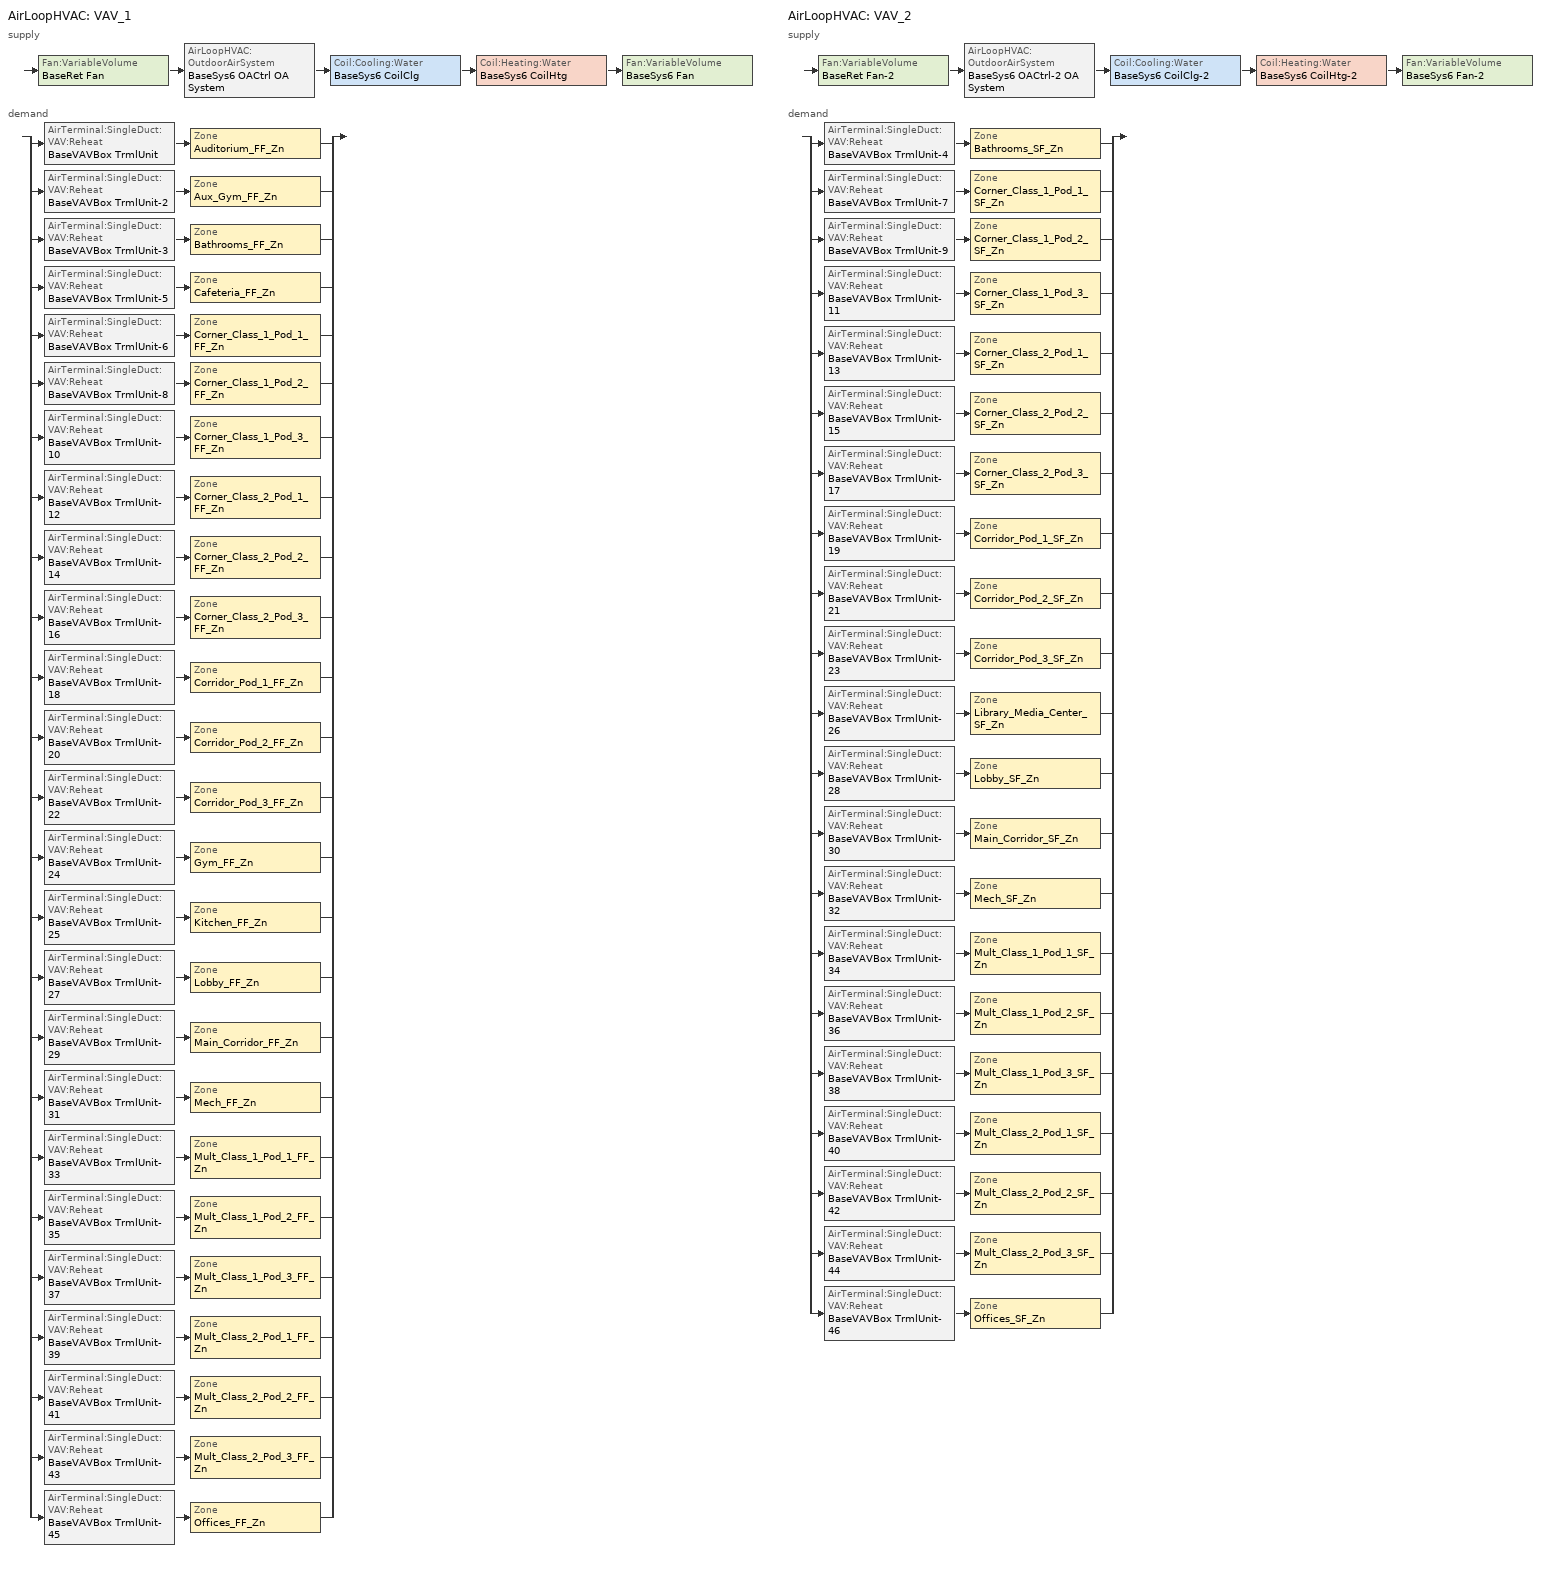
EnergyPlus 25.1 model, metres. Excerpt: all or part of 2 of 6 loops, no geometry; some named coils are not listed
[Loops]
AirLoopHVAC 'VAV_1'
 supply: Fan:VariableVolume 'BaseRet Fan' > AirLoopHVAC:OutdoorAirSystem 'BaseSys6 OACtrl OA System' > Coil:Cooling:Water 'BaseSys6 CoilClg' > Coil:Heating:Water 'BaseSys6 CoilHtg' > Fan:VariableVolume 'BaseSys6 Fan'
 demand: split
  | AirTerminal:SingleDuct:VAV:Reheat 'BaseVAVBox TrmlUnit' > Zone 'Auditorium_FF_Zn'
  | AirTerminal:SingleDuct:VAV:Reheat 'BaseVAVBox TrmlUnit-2' > Zone 'Aux_Gym_FF_Zn'
  | AirTerminal:SingleDuct:VAV:Reheat 'BaseVAVBox TrmlUnit-3' > Zone 'Bathrooms_FF_Zn'
  | AirTerminal:SingleDuct:VAV:Reheat 'BaseVAVBox TrmlUnit-5' > Zone 'Cafeteria_FF_Zn'
  | AirTerminal:SingleDuct:VAV:Reheat 'BaseVAVBox TrmlUnit-6' > Zone 'Corner_Class_1_Pod_1_FF_Zn'
  | AirTerminal:SingleDuct:VAV:Reheat 'BaseVAVBox TrmlUnit-8' > Zone 'Corner_Class_1_Pod_2_FF_Zn'
  | AirTerminal:SingleDuct:VAV:Reheat 'BaseVAVBox TrmlUnit-10' > Zone 'Corner_Class_1_Pod_3_FF_Zn'
  | AirTerminal:SingleDuct:VAV:Reheat 'BaseVAVBox TrmlUnit-12' > Zone 'Corner_Class_2_Pod_1_FF_Zn'
  | AirTerminal:SingleDuct:VAV:Reheat 'BaseVAVBox TrmlUnit-14' > Zone 'Corner_Class_2_Pod_2_FF_Zn'
  | AirTerminal:SingleDuct:VAV:Reheat 'BaseVAVBox TrmlUnit-16' > Zone 'Corner_Class_2_Pod_3_FF_Zn'
  | AirTerminal:SingleDuct:VAV:Reheat 'BaseVAVBox TrmlUnit-18' > Zone 'Corridor_Pod_1_FF_Zn'
  | AirTerminal:SingleDuct:VAV:Reheat 'BaseVAVBox TrmlUnit-20' > Zone 'Corridor_Pod_2_FF_Zn'
  | AirTerminal:SingleDuct:VAV:Reheat 'BaseVAVBox TrmlUnit-22' > Zone 'Corridor_Pod_3_FF_Zn'
  | AirTerminal:SingleDuct:VAV:Reheat 'BaseVAVBox TrmlUnit-24' > Zone 'Gym_FF_Zn'
  | AirTerminal:SingleDuct:VAV:Reheat 'BaseVAVBox TrmlUnit-25' > Zone 'Kitchen_FF_Zn'
  | AirTerminal:SingleDuct:VAV:Reheat 'BaseVAVBox TrmlUnit-27' > Zone 'Lobby_FF_Zn'
  | AirTerminal:SingleDuct:VAV:Reheat 'BaseVAVBox TrmlUnit-29' > Zone 'Main_Corridor_FF_Zn'
  | AirTerminal:SingleDuct:VAV:Reheat 'BaseVAVBox TrmlUnit-31' > Zone 'Mech_FF_Zn'
  | AirTerminal:SingleDuct:VAV:Reheat 'BaseVAVBox TrmlUnit-33' > Zone 'Mult_Class_1_Pod_1_FF_Zn'
  | AirTerminal:SingleDuct:VAV:Reheat 'BaseVAVBox TrmlUnit-35' > Zone 'Mult_Class_1_Pod_2_FF_Zn'
  | AirTerminal:SingleDuct:VAV:Reheat 'BaseVAVBox TrmlUnit-37' > Zone 'Mult_Class_1_Pod_3_FF_Zn'
  | AirTerminal:SingleDuct:VAV:Reheat 'BaseVAVBox TrmlUnit-39' > Zone 'Mult_Class_2_Pod_1_FF_Zn'
  | AirTerminal:SingleDuct:VAV:Reheat 'BaseVAVBox TrmlUnit-41' > Zone 'Mult_Class_2_Pod_2_FF_Zn'
  | AirTerminal:SingleDuct:VAV:Reheat 'BaseVAVBox TrmlUnit-43' > Zone 'Mult_Class_2_Pod_3_FF_Zn'
  | AirTerminal:SingleDuct:VAV:Reheat 'BaseVAVBox TrmlUnit-45' > Zone 'Offices_FF_Zn'
AirLoopHVAC 'VAV_2'
 supply: Fan:VariableVolume 'BaseRet Fan-2' > AirLoopHVAC:OutdoorAirSystem 'BaseSys6 OACtrl-2 OA System' > Coil:Cooling:Water 'BaseSys6 CoilClg-2' > Coil:Heating:Water 'BaseSys6 CoilHtg-2' > Fan:VariableVolume 'BaseSys6 Fan-2'
 demand: split
  | AirTerminal:SingleDuct:VAV:Reheat 'BaseVAVBox TrmlUnit-4' > Zone 'Bathrooms_SF_Zn'
  | AirTerminal:SingleDuct:VAV:Reheat 'BaseVAVBox TrmlUnit-7' > Zone 'Corner_Class_1_Pod_1_SF_Zn'
  | AirTerminal:SingleDuct:VAV:Reheat 'BaseVAVBox TrmlUnit-9' > Zone 'Corner_Class_1_Pod_2_SF_Zn'
  | AirTerminal:SingleDuct:VAV:Reheat 'BaseVAVBox TrmlUnit-11' > Zone 'Corner_Class_1_Pod_3_SF_Zn'
  | AirTerminal:SingleDuct:VAV:Reheat 'BaseVAVBox TrmlUnit-13' > Zone 'Corner_Class_2_Pod_1_SF_Zn'
  | AirTerminal:SingleDuct:VAV:Reheat 'BaseVAVBox TrmlUnit-15' > Zone 'Corner_Class_2_Pod_2_SF_Zn'
  | AirTerminal:SingleDuct:VAV:Reheat 'BaseVAVBox TrmlUnit-17' > Zone 'Corner_Class_2_Pod_3_SF_Zn'
  | AirTerminal:SingleDuct:VAV:Reheat 'BaseVAVBox TrmlUnit-19' > Zone 'Corridor_Pod_1_SF_Zn'
  | AirTerminal:SingleDuct:VAV:Reheat 'BaseVAVBox TrmlUnit-21' > Zone 'Corridor_Pod_2_SF_Zn'
  | AirTerminal:SingleDuct:VAV:Reheat 'BaseVAVBox TrmlUnit-23' > Zone 'Corridor_Pod_3_SF_Zn'
  | AirTerminal:SingleDuct:VAV:Reheat 'BaseVAVBox TrmlUnit-26' > Zone 'Library_Media_Center_SF_Zn'
  | AirTerminal:SingleDuct:VAV:Reheat 'BaseVAVBox TrmlUnit-28' > Zone 'Lobby_SF_Zn'
  | AirTerminal:SingleDuct:VAV:Reheat 'BaseVAVBox TrmlUnit-30' > Zone 'Main_Corridor_SF_Zn'
  | AirTerminal:SingleDuct:VAV:Reheat 'BaseVAVBox TrmlUnit-32' > Zone 'Mech_SF_Zn'
  | AirTerminal:SingleDuct:VAV:Reheat 'BaseVAVBox TrmlUnit-34' > Zone 'Mult_Class_1_Pod_1_SF_Zn'
  | AirTerminal:SingleDuct:VAV:Reheat 'BaseVAVBox TrmlUnit-36' > Zone 'Mult_Class_1_Pod_2_SF_Zn'
  | AirTerminal:SingleDuct:VAV:Reheat 'BaseVAVBox TrmlUnit-38' > Zone 'Mult_Class_1_Pod_3_SF_Zn'
  | AirTerminal:SingleDuct:VAV:Reheat 'BaseVAVBox TrmlUnit-40' > Zone 'Mult_Class_2_Pod_1_SF_Zn'
  | AirTerminal:SingleDuct:VAV:Reheat 'BaseVAVBox TrmlUnit-42' > Zone 'Mult_Class_2_Pod_2_SF_Zn'
  | AirTerminal:SingleDuct:VAV:Reheat 'BaseVAVBox TrmlUnit-44' > Zone 'Mult_Class_2_Pod_3_SF_Zn'
  | AirTerminal:SingleDuct:VAV:Reheat 'BaseVAVBox TrmlUnit-46' > Zone 'Offices_SF_Zn'
[DesignSpecification:OutdoorAir] Outdoor Air Method=Maximum; Outdoor Air Flow Air Changes per Hour {1/hr}=0
Name | Outdoor Air Flow per Person {m3/s-person} | Outdoor Air Flow per Zone Floor Area {m3/s-m2} | Outdoor Air Flow per Zone {m3/s} | Outdoor Air Schedule
DSOA_Auditorium_FF_Zn | 0.000502624 | 0.0054102 | 0 | SchoolLargeClassroomHVACAvail
DSOA_Aux_Gym_FF_Zn; DSOA_Corridor_Pod_1_FF_Zn; DSOA_Corridor_Pod_1_SF_Zn; DSOA_Corridor_Pod_2_FF_Zn; DSOA_Corridor_Pod_2_SF_Zn; DSOA_Corridor_Pod_3_FF_Zn; DSOA_Corridor_Pod_3_SF_Zn; DSOA_Main_Corridor_FF_Zn; DSOA_Main_Corridor_SF_Zn; DSOA_Library_Media_Center_SF_Zn; DSOA_Lobby_FF_Zn; DSOA_Lobby_SF_Zn; DSOA_Mech_FF_Zn; DSOA_Mech_SF_Zn; DSOA_Offices_FF_Zn; DSOA_Offices_SF_Zn | 7.07921e-05 | 0.000762 | 0 | SchoolLargeClassroomHVACAvail
DSOA_Gym_FF_Zn | 7.07921e-05 | 0.000762 | 0 | SchoolLargeGymHVACAvail
DSOA_Bathrooms_FF_Zn; DSOA_Bathrooms_SF_Zn | 3.53961e-05 | 0.000381 | 0 | SchoolLargeClassroomHVACAvail
DSOA_Cafeteria_FF_Zn | 0.000233614 | 0.0025146 | 0 | SchoolLargeClassroomHVACAvail
DSOA_Corner_Class_1_Pod_1_FF_Zn; DSOA_Corner_Class_1_Pod_1_SF_Zn; DSOA_Corner_Class_1_Pod_2_FF_Zn; DSOA_Corner_Class_1_Pod_2_SF_Zn; DSOA_Corner_Class_1_Pod_3_FF_Zn; DSOA_Corner_Class_1_Pod_3_SF_Zn; DSOA_Corner_Class_2_Pod_1_FF_Zn; DSOA_Corner_Class_2_Pod_1_SF_Zn; DSOA_Corner_Class_2_Pod_2_FF_Zn; DSOA_Corner_Class_2_Pod_2_SF_Zn; DSOA_Corner_Class_2_Pod_3_FF_Zn; DSOA_Corner_Class_2_Pod_3_SF_Zn; DSOA_Mult_Class_1_Pod_1_FF_Zn; DSOA_Mult_Class_1_Pod_1_SF_Zn; DSOA_Mult_Class_1_Pod_2_FF_Zn; DSOA_Mult_Class_1_Pod_2_SF_Zn; DSOA_Mult_Class_1_Pod_3_FF_Zn; DSOA_Mult_Class_1_Pod_3_SF_Zn; DSOA_Mult_Class_2_Pod_1_FF_Zn; DSOA_Mult_Class_2_Pod_1_SF_Zn; DSOA_Mult_Class_2_Pod_2_FF_Zn; DSOA_Mult_Class_2_Pod_2_SF_Zn; DSOA_Mult_Class_2_Pod_3_FF_Zn; DSOA_Mult_Class_2_Pod_3_SF_Zn | 0.00017698 | 0.001905 | 0 | SchoolLargeClassroomHVACAvail
DSOA_Kitchen_FF_Zn | 7.07921e-05 | 0.000762 |  | SchoolLargeKitchenHVACAvail
[ZoneControl:Thermostat] Temperature Difference Between Cutout And Setpoint {deltaC}=0
Name | Zone or ZoneList | Control Type Schedule | Control 1
ZC_Auditorium_FF_Zn | Auditorium_FF_Zn | Auditorium_FF_Zn Zn Thermostat Schedule | TSDSP_Auditorium_FF_Zn
ZC_Cafeteria_FF_Zn | Cafeteria_FF_Zn | Cafeteria_FF_Zn Zn Thermostat Schedule | TSDSP_Cafeteria_FF_Zn
ZC_Kitchen_FF_Zn | Kitchen_FF_Zn | Kitchen_FF_Zn Zn Thermostat Schedule | TSDSP_Kitchen_FF_Zn
ZC_Library_Media_Center_SF_Zn | Library_Media_Center_SF_Zn | Library_Media_Center_SF_Zn Zn Thermostat Schedule | TSDSP_Library_Media_Center_SF_Zn
[ThermostatSetpoint:DualSetpoint]
Name | Heating Setpoint Temperature Schedule | Cooling Setpoint Temperature Schedule
TSDSP_Auditorium_FF_Zn; TSDSP_Cafeteria_FF_Zn; TSDSP_Library_Media_Center_SF_Zn | SchoolLargeClassroomHtgSetpt | SchoolLargeClassroomClgSetpt
TSDSP_Kitchen_FF_Zn | SchoolLargeKitchenHtgSetpt | SchoolLargeKitchenClgSetpt
[Sizing:Zone] Zone Cooling Design Supply Air Temperature Input Method=TemperatureDifference; Zone Cooling Design Supply Air Temperature {C}=14; Zone Heating Design Supply Air Temperature Input Method=TemperatureDifference; Zone Heating Design Supply Air Temperature {C}=40; Zone Heating Design Supply Air Temperature Difference {deltaC}=13.8889; Zone Cooling Design Supply Air Humidity Ratio {kgWater/kgDryAir}=0.0085; Zone Heating Design Supply Air Humidity Ratio {kgWater/kgDryAir}=0.008; Cooling Design Air Flow Method=DesignDay; Cooling Design Air Flow Rate {m3/s}=0; Cooling Minimum Air Flow per Zone Floor Area {m3/s-m2}=0; Cooling Minimum Air Flow {m3/s}=0; Cooling Minimum Air Flow Fraction=0; Heating Design Air Flow Method=DesignDayWithLimit; Heating Design Air Flow Rate {m3/s}=0; Heating Maximum Air Flow per Zone Floor Area {m3/s-m2}=0; Heating Maximum Air Flow {m3/s}=0; Heating Maximum Air Flow Fraction=0.5; Account for Dedicated Outdoor Air System=No; Zone Load Sizing Method=Sensible Load Only No Latent Load; Zone Latent Cooling Design Supply Air Humidity Ratio Input Method=HumidityRatioDifference; Zone Cooling Design Supply Air Humidity Ratio Difference {kgWater/kgDryAir}=0.005; Zone Latent Heating Design Supply Air Humidity Ratio Input Method=HumidityRatioDifference; Zone Humidification Design Supply Air Humidity Ratio Difference {kgWater/kgDryAir}=0.005; Type of Space Sum to Use=Coincident
Name | Zone Cooling Design Supply Air Temperature Difference {deltaC} | Design Specification Outdoor Air Object
Auditorium_FF_Zn | 11.1111 | DSOA_Auditorium_FF_Zn
Aux_Gym_FF_Zn | 11.1111 | DSOA_Aux_Gym_FF_Zn
Bathrooms_FF_Zn | 11.1111 | DSOA_Bathrooms_FF_Zn
Bathrooms_SF_Zn | 11.1111 | DSOA_Bathrooms_SF_Zn
Cafeteria_FF_Zn | 11.1111 | DSOA_Cafeteria_FF_Zn
Corner_Class_1_Pod_1_FF_Zn | 11.1111 | DSOA_Corner_Class_1_Pod_1_FF_Zn
Corner_Class_1_Pod_1_SF_Zn | 11.1111 | DSOA_Corner_Class_1_Pod_1_SF_Zn
Corner_Class_1_Pod_2_FF_Zn | 11.1111 | DSOA_Corner_Class_1_Pod_2_FF_Zn
Corner_Class_1_Pod_2_SF_Zn | 11.1111 | DSOA_Corner_Class_1_Pod_2_SF_Zn
Corner_Class_1_Pod_3_FF_Zn | 11.1111 | DSOA_Corner_Class_1_Pod_3_FF_Zn
Corner_Class_1_Pod_3_SF_Zn | 11.1111 | DSOA_Corner_Class_1_Pod_3_SF_Zn
Corner_Class_2_Pod_1_FF_Zn | 11.1111 | DSOA_Corner_Class_2_Pod_1_FF_Zn
Corner_Class_2_Pod_1_SF_Zn | 11.1111 | DSOA_Corner_Class_2_Pod_1_SF_Zn
Corner_Class_2_Pod_2_FF_Zn | 11.1111 | DSOA_Corner_Class_2_Pod_2_FF_Zn
Corner_Class_2_Pod_2_SF_Zn | 11.1111 | DSOA_Corner_Class_2_Pod_2_SF_Zn
Corner_Class_2_Pod_3_FF_Zn | 11.1111 | DSOA_Corner_Class_2_Pod_3_FF_Zn
Corner_Class_2_Pod_3_SF_Zn | 11.1111 | DSOA_Corner_Class_2_Pod_3_SF_Zn
Corridor_Pod_1_FF_Zn | 11.1111 | DSOA_Corridor_Pod_1_FF_Zn
Corridor_Pod_1_SF_Zn | 11.1111 | DSOA_Corridor_Pod_1_SF_Zn
Corridor_Pod_2_FF_Zn | 11.1111 | DSOA_Corridor_Pod_2_FF_Zn
Corridor_Pod_2_SF_Zn | 11.1111 | DSOA_Corridor_Pod_2_SF_Zn
Corridor_Pod_3_FF_Zn | 11.1111 | DSOA_Corridor_Pod_3_FF_Zn
Corridor_Pod_3_SF_Zn | 11.1111 | DSOA_Corridor_Pod_3_SF_Zn
Gym_FF_Zn | 8.33333 | DSOA_Gym_FF_Zn
Kitchen_FF_Zn | 11.1111 | DSOA_Kitchen_FF_Zn
LIBRARY_MEDIA_CENTER_SF_Zn | 11.1111 | DSOA_LIBRARY_MEDIA_CENTER_SF_Zn
Lobby_FF_Zn | 11.1111 | DSOA_Lobby_FF_Zn
Lobby_SF_Zn | 11.1111 | DSOA_Lobby_SF_Zn
Main_Corridor_FF_Zn | 11.1111 | DSOA_Main_Corridor_FF_Zn
Main_Corridor_SF_Zn | 11.1111 | DSOA_Main_Corridor_SF_Zn
Mech_FF_Zn | 8.33333 | DSOA_Mech_FF_Zn
Mech_SF_Zn | 8.33333 | DSOA_Mech_SF_Zn
Mult_Class_1_Pod_1_FF_Zn | 11.1111 | DSOA_Mult_Class_1_Pod_1_FF_Zn
Mult_Class_1_Pod_1_SF_Zn | 11.1111 | DSOA_Mult_Class_1_Pod_1_SF_Zn
Mult_Class_1_Pod_2_FF_Zn | 11.1111 | DSOA_Mult_Class_1_Pod_2_FF_Zn
Mult_Class_1_Pod_2_SF_Zn | 11.1111 | DSOA_Mult_Class_1_Pod_2_SF_Zn
Mult_Class_1_Pod_3_FF_Zn | 11.1111 | DSOA_Mult_Class_1_Pod_3_FF_Zn
Mult_Class_1_Pod_3_SF_Zn | 11.1111 | DSOA_Mult_Class_1_Pod_3_SF_Zn
Mult_Class_2_Pod_1_FF_Zn | 11.1111 | DSOA_Mult_Class_2_Pod_1_FF_Zn
Mult_Class_2_Pod_1_SF_Zn | 11.1111 | DSOA_Mult_Class_2_Pod_1_SF_Zn
Mult_Class_2_Pod_2_FF_Zn | 11.1111 | DSOA_Mult_Class_2_Pod_2_FF_Zn
Mult_Class_2_Pod_2_SF_Zn | 11.1111 | DSOA_Mult_Class_2_Pod_2_SF_Zn
Mult_Class_2_Pod_3_FF_Zn | 11.1111 | DSOA_Mult_Class_2_Pod_3_FF_Zn
Mult_Class_2_Pod_3_SF_Zn | 11.1111 | DSOA_Mult_Class_2_Pod_3_SF_Zn
Offices_FF_Zn | 11.1111 | DSOA_Offices_FF_Zn
Offices_SF_Zn | 11.1111 | DSOA_Offices_SF_Zn
[Sizing:System] Type of Load to Size On=Sensible; Design Outdoor Air Flow Rate {m3/s}=Autosize; Central Heating Maximum System Air Flow Ratio=0.5; Preheat Design Temperature {C}=5.68434e-14; Preheat Design Humidity Ratio {kgWater/kgDryAir}=0; Precool Design Temperature {C}=5.68434e-14; Precool Design Humidity Ratio {kgWater/kgDryAir}=0; Central Cooling Design Supply Air Temperature {C}=12.7778; Central Heating Design Supply Air Temperature {C}=15.5556; Type of Zone Sum to Use=Coincident; 100% Outdoor Air in Cooling=No; 100% Outdoor Air in Heating=No; Central Cooling Design Supply Air Humidity Ratio {kgWater/kgDryAir}=0.0085; Central Heating Design Supply Air Humidity Ratio {kgWater/kgDryAir}=0.008; Cooling Supply Air Flow Rate Method=DesignDay; Cooling Supply Air Flow Rate {m3/s}=0; Cooling Supply Air Flow Rate Per Floor Area {m3/s-m2}=0.00996765; Cooling Fraction of Autosized Cooling Supply Air Flow Rate=1; Cooling Supply Air Flow Rate Per Unit Cooling Capacity {m3/s-W}=3.94755e-05; Heating Supply Air Flow Rate Method=DesignDay; Heating Supply Air Flow Rate {m3/s}=0; Heating Supply Air Flow Rate Per Floor Area {m3/s-m2}=0.00996765; Heating Fraction of Autosized Heating Supply Air Flow Rate=1; Heating Fraction of Autosized Cooling Supply Air Flow Rate=1; Heating Supply Air Flow Rate Per Unit Heating Capacity {m3/s-W}=3.15882e-05; System Outdoor Air Method=ZoneSum; Zone Maximum Outdoor Air Fraction=1; Cooling Design Capacity Method=CoolingDesignCapacity; Cooling Design Capacity {W}=Autosize; Cooling Design Capacity Per Floor Area {W/m2}=234.7; Fraction of Autosized Cooling Design Capacity=1; Heating Design Capacity Method=HeatingDesignCapacity; Heating Design Capacity {W}=Autosize; Heating Design Capacity Per Floor Area {W/m2}=157; Fraction of Autosized Heating Design Capacity=1; Central Cooling Capacity Control Method=OnOff; Occupant Diversity=Autosize
VAV_1; VAV_2
[AirTerminal:SingleDuct:VAV:Reheat] Availability Schedule=Always On Discrete; Maximum Air Flow Rate {m3/s}=Autosize; Zone Minimum Air Flow Input Method=Constant; Constant Minimum Air Flow Fraction=0.3; Fixed Minimum Air Flow Rate {m3/s}=autosize; Maximum Hot Water or Steam Flow Rate {m3/s}=Autosize; Minimum Hot Water or Steam Flow Rate {m3/s}=0; Convergence Tolerance=0.001; Damper Heating Action=Reverse; Maximum Reheat Air Temperature {C}=35
Name | Reheat Coil | Maximum Flow Fraction During Reheat | Design Specification Outdoor Air Object
BaseVAVBox TrmlUnit | BaseVAVBox CoilHtg | 0.5 | DSOA_Auditorium_FF_Zn
BaseVAVBox TrmlUnit-2 | BaseVAVBox CoilHtg-2 | 0.5
BaseVAVBox TrmlUnit-3 | BaseVAVBox CoilHtg-3 | 0.499999
BaseVAVBox TrmlUnit-4 | BaseVAVBox CoilHtg-4 | 0.500001
BaseVAVBox TrmlUnit-5 | BaseVAVBox CoilHtg-5 | 0.5 | DSOA_Cafeteria_FF_Zn
BaseVAVBox TrmlUnit-6 | BaseVAVBox CoilHtg-6 | 0.499998 | DSOA_Corner_Class_1_Pod_1_FF_Zn
BaseVAVBox TrmlUnit-7 | BaseVAVBox CoilHtg-7 | 0.500002 | DSOA_Corner_Class_1_Pod_1_SF_Zn
BaseVAVBox TrmlUnit-8 | BaseVAVBox CoilHtg-8 | 0.500002 | DSOA_Corner_Class_1_Pod_2_FF_Zn
BaseVAVBox TrmlUnit-9 | BaseVAVBox CoilHtg-9 | 0.500002 | DSOA_Corner_Class_1_Pod_2_SF_Zn
BaseVAVBox TrmlUnit-10 | BaseVAVBox CoilHtg-10 | 0.500001 | DSOA_Corner_Class_1_Pod_3_FF_Zn
BaseVAVBox TrmlUnit-11 | BaseVAVBox CoilHtg-11 | 0.499999 | DSOA_Corner_Class_1_Pod_3_SF_Zn
BaseVAVBox TrmlUnit-12 | BaseVAVBox CoilHtg-12 | 0.500002 | DSOA_Corner_Class_2_Pod_1_FF_Zn
BaseVAVBox TrmlUnit-13 | BaseVAVBox CoilHtg-13 | 0.500001 | DSOA_Corner_Class_2_Pod_1_SF_Zn
BaseVAVBox TrmlUnit-14 | BaseVAVBox CoilHtg-14 | 0.500002 | DSOA_Corner_Class_2_Pod_2_FF_Zn
BaseVAVBox TrmlUnit-15 | BaseVAVBox CoilHtg-15 | 0.500001 | DSOA_Corner_Class_2_Pod_2_SF_Zn
BaseVAVBox TrmlUnit-16 | BaseVAVBox CoilHtg-16 | 0.500002 | DSOA_Corner_Class_2_Pod_3_FF_Zn
BaseVAVBox TrmlUnit-17 | BaseVAVBox CoilHtg-17 | 0.499998 | DSOA_Corner_Class_2_Pod_3_SF_Zn
BaseVAVBox TrmlUnit-18 | BaseVAVBox CoilHtg-18 | 0.5
BaseVAVBox TrmlUnit-19 | BaseVAVBox CoilHtg-19 | 0.499998
BaseVAVBox TrmlUnit-20 | BaseVAVBox CoilHtg-20 | 0.500002
BaseVAVBox TrmlUnit-21 | BaseVAVBox CoilHtg-21 | 0.5
BaseVAVBox TrmlUnit-22 | BaseVAVBox CoilHtg-22 | 0.5
BaseVAVBox TrmlUnit-23 | BaseVAVBox CoilHtg-23 | 0.500002
BaseVAVBox TrmlUnit-24 | BaseVAVBox CoilHtg-24 | 0.5
BaseVAVBox TrmlUnit-25 | BaseVAVBox CoilHtg-25 | 0.5
BaseVAVBox TrmlUnit-26 | BaseVAVBox CoilHtg-26 | 0.5
BaseVAVBox TrmlUnit-27 | BaseVAVBox CoilHtg-27 | 0.499999
BaseVAVBox TrmlUnit-28 | BaseVAVBox CoilHtg-28 | 0.5
BaseVAVBox TrmlUnit-29 | BaseVAVBox CoilHtg-29 | 0.5
BaseVAVBox TrmlUnit-30 | BaseVAVBox CoilHtg-30 | 0.5
BaseVAVBox TrmlUnit-31 | BaseVAVBox CoilHtg-31 | 0.500001
BaseVAVBox TrmlUnit-32 | BaseVAVBox CoilHtg-32 | 0.500001
BaseVAVBox TrmlUnit-33 | BaseVAVBox CoilHtg-33 | 0.5 | DSOA_Mult_Class_1_Pod_1_FF_Zn
BaseVAVBox TrmlUnit-34 | BaseVAVBox CoilHtg-34 | 0.499999 | DSOA_Mult_Class_1_Pod_1_SF_Zn
BaseVAVBox TrmlUnit-35 | BaseVAVBox CoilHtg-35 | 0.5 | DSOA_Mult_Class_1_Pod_2_FF_Zn
BaseVAVBox TrmlUnit-36 | BaseVAVBox CoilHtg-36 | 0.5 | DSOA_Mult_Class_1_Pod_2_SF_Zn
BaseVAVBox TrmlUnit-37 | BaseVAVBox CoilHtg-37 | 0.499999 | DSOA_Mult_Class_1_Pod_3_FF_Zn
BaseVAVBox TrmlUnit-38 | BaseVAVBox CoilHtg-38 | 0.5 | DSOA_Mult_Class_1_Pod_3_SF_Zn
BaseVAVBox TrmlUnit-39 | BaseVAVBox CoilHtg-39 | 0.499999 | DSOA_Mult_Class_2_Pod_1_FF_Zn
BaseVAVBox TrmlUnit-40 | BaseVAVBox CoilHtg-40 | 0.5 | DSOA_Mult_Class_2_Pod_1_SF_Zn
BaseVAVBox TrmlUnit-41 | BaseVAVBox CoilHtg-41 | 0.5 | DSOA_Mult_Class_2_Pod_2_FF_Zn
BaseVAVBox TrmlUnit-42 | BaseVAVBox CoilHtg-42 | 0.499999 | DSOA_Mult_Class_2_Pod_2_SF_Zn
BaseVAVBox TrmlUnit-43 | BaseVAVBox CoilHtg-43 | 0.5 | DSOA_Mult_Class_2_Pod_3_FF_Zn
BaseVAVBox TrmlUnit-44 | BaseVAVBox CoilHtg-44 | 0.5 | DSOA_Mult_Class_2_Pod_3_SF_Zn
BaseVAVBox TrmlUnit-45 | BaseVAVBox CoilHtg-45 | 0.499999
BaseVAVBox TrmlUnit-46 | BaseVAVBox CoilHtg-46 | 0.499999
[Zone equipment]
Auditorium_FF_Zn: BaseVAVBox TrmlUnit
Aux_Gym_FF_Zn: BaseVAVBox TrmlUnit-2
Bathrooms_FF_Zn: Bathrooms_FF_Zn PropExhFan, BaseVAVBox TrmlUnit-3
Bathrooms_SF_Zn: Bathrooms_SF_Zn PropExhFan, BaseVAVBox TrmlUnit-4
Cafeteria_FF_Zn: BaseVAVBox TrmlUnit-5
Corner_Class_1_Pod_1_FF_Zn: BaseVAVBox TrmlUnit-6
Corner_Class_1_Pod_1_SF_Zn: BaseVAVBox TrmlUnit-7
Corner_Class_1_Pod_2_FF_Zn: BaseVAVBox TrmlUnit-8
Corner_Class_1_Pod_2_SF_Zn: BaseVAVBox TrmlUnit-9
Corner_Class_1_Pod_3_FF_Zn: BaseVAVBox TrmlUnit-10
Corner_Class_1_Pod_3_SF_Zn: BaseVAVBox TrmlUnit-11
Corner_Class_2_Pod_1_FF_Zn: BaseVAVBox TrmlUnit-12
Corner_Class_2_Pod_1_SF_Zn: BaseVAVBox TrmlUnit-13
Corner_Class_2_Pod_2_FF_Zn: BaseVAVBox TrmlUnit-14
Corner_Class_2_Pod_2_SF_Zn: BaseVAVBox TrmlUnit-15
Corner_Class_2_Pod_3_FF_Zn: BaseVAVBox TrmlUnit-16
Corner_Class_2_Pod_3_SF_Zn: BaseVAVBox TrmlUnit-17
Corridor_Pod_1_FF_Zn: BaseVAVBox TrmlUnit-18
Corridor_Pod_1_SF_Zn: BaseVAVBox TrmlUnit-19
Corridor_Pod_2_FF_Zn: BaseVAVBox TrmlUnit-20
Corridor_Pod_2_SF_Zn: BaseVAVBox TrmlUnit-21
Corridor_Pod_3_FF_Zn: BaseVAVBox TrmlUnit-22
Corridor_Pod_3_SF_Zn: BaseVAVBox TrmlUnit-23
Gym_FF_Zn: BaseVAVBox TrmlUnit-24
Kitchen_FF_Zn: BaseVAVBox TrmlUnit-25
LIBRARY_MEDIA_CENTER_SF_Zn: BaseVAVBox TrmlUnit-26
Lobby_FF_Zn: BaseVAVBox TrmlUnit-27
Lobby_SF_Zn: BaseVAVBox TrmlUnit-28
Main_Corridor_FF_Zn: BaseVAVBox TrmlUnit-29
Main_Corridor_SF_Zn: BaseVAVBox TrmlUnit-30
Mech_FF_Zn: BaseVAVBox TrmlUnit-31
Mech_SF_Zn: BaseVAVBox TrmlUnit-32
Mult_Class_1_Pod_1_FF_Zn: BaseVAVBox TrmlUnit-33
Mult_Class_1_Pod_1_SF_Zn: BaseVAVBox TrmlUnit-34
Mult_Class_1_Pod_2_FF_Zn: BaseVAVBox TrmlUnit-35
Mult_Class_1_Pod_2_SF_Zn: BaseVAVBox TrmlUnit-36
Mult_Class_1_Pod_3_FF_Zn: BaseVAVBox TrmlUnit-37
Mult_Class_1_Pod_3_SF_Zn: BaseVAVBox TrmlUnit-38
Mult_Class_2_Pod_1_FF_Zn: BaseVAVBox TrmlUnit-39
Mult_Class_2_Pod_1_SF_Zn: BaseVAVBox TrmlUnit-40
Mult_Class_2_Pod_2_FF_Zn: BaseVAVBox TrmlUnit-41
Mult_Class_2_Pod_2_SF_Zn: BaseVAVBox TrmlUnit-42
Mult_Class_2_Pod_3_FF_Zn: BaseVAVBox TrmlUnit-43
Mult_Class_2_Pod_3_SF_Zn: BaseVAVBox TrmlUnit-44
Offices_FF_Zn: BaseVAVBox TrmlUnit-45
Offices_SF_Zn: BaseVAVBox TrmlUnit-46
[Fan:VariableVolume] Availability Schedule=SchoolLargeClassroomHVACAvail; Fan Total Efficiency=0.57; Maximum Flow Rate {m3/s}=Autosize; Fan Power Minimum Flow Rate Input Method=Fraction; Motor Efficiency=0.88; Motor In Airstream Fraction=1; Fan Power Coefficient 1=0.04076; Fan Power Coefficient 2=0.088045; Fan Power Coefficient 3=-0.072926; Fan Power Coefficient 4=0.94374; Fan Power Coefficient 5=0
Name | Pressure Rise {Pa} | Fan Power Minimum Flow Fraction | Fan Power Minimum Air Flow Rate {m3/s}
BaseRet Fan; BaseRet Fan-2 | 323.93 | 0 | 0
BaseSys6 Fan | 946.3 | 0.25 | 20.2298
BaseSys6 Fan-2 | 946.3 | 0.25 | 10.1691
[Fan:ZoneExhaust] Availability Schedule=SchoolLargeClassroomHVACAvail; Fan Total Efficiency=0.55575; Pressure Rise {Pa}=235.627; Maximum Flow Rate {m3/s}=0.0471947; System Availability Manager Coupling Mode=Decoupled; Balanced Exhaust Fraction Schedule=Always On Discrete
Bathrooms_FF_Zn PropExhFan; Bathrooms_SF_Zn PropExhFan
[Coil:Cooling:Water] Availability Schedule=Always On Discrete; Design Water Flow Rate {m3/s}=Autosize; Design Air Flow Rate {m3/s}=autosize; Design Inlet Water Temperature {C}=6.66667; Design Inlet Air Temperature {C}=Autosize; Design Outlet Air Temperature {C}=Autosize; Design Inlet Air Humidity Ratio {kgWater/kgDryAir}=Autosize; Design Outlet Air Humidity Ratio {kgWater/kgDryAir}=Autosize; Type of Analysis=DetailedAnalysis; Heat Exchanger Configuration=CrossFlow
BaseSys6 CoilClg; BaseSys6 CoilClg-2
[Coil:Heating:Water] Availability Schedule=Always On Discrete; U-Factor Times Area Value {W/K}=Autosize; Maximum Water Flow Rate {m3/s}=Autosize; Performance Input Method=NominalCapacity; Rated Capacity {W}=Autosize; Rated Inlet Water Temperature {C}=82.2222; Rated Inlet Air Temperature {C}=16.6; Rated Outlet Water Temperature {C}=48.8889; Rated Outlet Air Temperature {C}=32.2; Rated Ratio for Air and Water Convection=0.5
BaseSys6 CoilHtg; BaseSys6 CoilHtg-2
[HeatExchanger:AirToAir:SensibleAndLatent] Availability Schedule=Always On Discrete; Nominal Supply Air Flow Rate {m3/s}=autosize; Sensible Effectiveness at 100% Heating Air Flow=0.6; Latent Effectiveness at 100% Heating Air Flow=0; Sensible Effectiveness at 100% Cooling Air Flow=0.6; Latent Effectiveness at 100% Cooling Air Flow=0; Nominal Electric Power {W}=0; Supply Air Outlet Temperature Control=No; Heat Exchanger Type=Plate; Frost Control Type=None; Threshold Temperature {C}=1.7; Economizer Lockout=Yes
Name | Sensible Effectiveness of Heating Air Flow Curve | Latent Effectiveness of Heating Air Flow Curve | Sensible Effectiveness of Cooling Air Flow Curve | Latent Effectiveness of Cooling Air Flow Curve
VAV_1 HeatRecovery | VAV_1 HeatRecovery_SensibleHeatingEff | VAV_1 HeatRecovery_LatentHeatingEff | VAV_1 HeatRecovery_SensibleCoolingEff | VAV_1 HeatRecovery_LatentCoolingEff
VAV_2 HeatRecovery | VAV_2 HeatRecovery_SensibleHeatingEff | VAV_2 HeatRecovery_LatentHeatingEff | VAV_2 HeatRecovery_SensibleCoolingEff | VAV_2 HeatRecovery_LatentCoolingEff
[Controller:WaterCoil] Control Variable=Temperature; Actuator Variable=Flow; Controller Convergence Tolerance {deltaC}=0.1; Maximum Actuated Flow {m3/s}=autosize; Minimum Actuated Flow {m3/s}=0
Name | Action
Controller Water Coil 2; Controller Water Coil 4 | Reverse
Controller Water Coil 1; Controller Water Coil 3 | Normal
[Controller:OutdoorAir] Minimum Outdoor Air Flow Rate {m3/s}=0; Maximum Outdoor Air Flow Rate {m3/s}=Autosize; Economizer Control Type=DifferentialDryBulb; Economizer Control Action Type=ModulateFlow; Economizer Maximum Limit Enthalpy {J/kg}=116300; Lockout Type=NoLockout; Minimum Limit Type=FixedMinimum; Minimum Outdoor Air Schedule=SchoolLargeClassroomHVACAvail; Maximum Fraction of Outdoor Air Schedule=SchoolLargeClassroomHVACAvail; High Humidity Control=No; High Humidity Outdoor Air Flow Ratio=1; Control High Indoor Humidity Based on Outdoor Humidity Ratio=Yes; Heat Recovery Bypass Control Type=BypassWhenWithinEconomizerLimits; Economizer Operation Staging=InterlockedWithMechanicalCooling
Name | Mechanical Ventilation Controller
BaseSys6 OACtrl | BaseSys6 OACtrl Mech Vent Controller
BaseSys6 OACtrl-2 | BaseSys6 OACtrl-2 Mech Vent Controller
[Controller:MechanicalVentilation] Availability Schedule=SchoolLargeClassroomHVACAvail; Demand Controlled Ventilation=Yes; System Outdoor Air Method=ZoneSum
Name | Zone or ZoneList 1 | Design Specification Outdoor Air Object Name 1 | Zone or ZoneList 2 | Design Specification Outdoor Air Object Name 2 | Zone or ZoneList 3 | Design Specification Outdoor Air Object Name 3 | Zone or ZoneList 4 | Design Specification Outdoor Air Object Name 4 | Zone or ZoneList 5 | Design Specification Outdoor Air Object Name 5 | Zone or ZoneList 6 | Design Specification Outdoor Air Object Name 6 | Zone or ZoneList 7 | Design Specification Outdoor Air Object Name 7 | Zone or ZoneList 8 | Design Specification Outdoor Air Object Name 8 | Zone or ZoneList 9 | Design Specification Outdoor Air Object Name 9 | Zone or ZoneList 10 | Design Specification Outdoor Air Object Name 10 | Zone or ZoneList 11 | Design Specification Outdoor Air Object Name 11 | Zone or ZoneList 12 | Design Specification Outdoor Air Object Name 12 | Zone or ZoneList 13 | Design Specification Outdoor Air Object Name 13 | Zone or ZoneList 14 | Design Specification Outdoor Air Object Name 14 | Zone or ZoneList 15 | Design Specification Outdoor Air Object Name 15 | Zone or ZoneList 16 | Design Specification Outdoor Air Object Name 16 | Zone or ZoneList 17 | Design Specification Outdoor Air Object Name 17 | Zone or ZoneList 18 | Design Specification Outdoor Air Object Name 18 | Zone or ZoneList 19 | Design Specification Outdoor Air Object Name 19 | Zone or ZoneList 20 | Design Specification Outdoor Air Object Name 20 | Zone or ZoneList 21 | Design Specification Outdoor Air Object Name 21 | Zone or ZoneList 22 | Design Specification Outdoor Air Object Name 22 | Zone or ZoneList 23 | Design Specification Outdoor Air Object Name 23 | Zone or ZoneList 24 | Design Specification Outdoor Air Object Name 24 | Zone or ZoneList 25 | Design Specification Outdoor Air Object Name 25
BaseSys6 OACtrl Mech Vent Controller | Auditorium_FF_Zn | DSOA_Auditorium_FF_Zn | Aux_Gym_FF_Zn | DSOA_Aux_Gym_FF_Zn | Bathrooms_FF_Zn | DSOA_Bathrooms_FF_Zn | Cafeteria_FF_Zn | DSOA_Cafeteria_FF_Zn | Corner_Class_1_Pod_1_FF_Zn | DSOA_Corner_Class_1_Pod_1_FF_Zn | Corner_Class_1_Pod_2_FF_Zn | DSOA_Corner_Class_1_Pod_2_FF_Zn | Corner_Class_1_Pod_3_FF_Zn | DSOA_Corner_Class_1_Pod_3_FF_Zn | Corner_Class_2_Pod_1_FF_Zn | DSOA_Corner_Class_2_Pod_1_FF_Zn | Corner_Class_2_Pod_2_FF_Zn | DSOA_Corner_Class_2_Pod_2_FF_Zn | Corner_Class_2_Pod_3_FF_Zn | DSOA_Corner_Class_2_Pod_3_FF_Zn | Corridor_Pod_1_FF_Zn | DSOA_Corridor_Pod_1_FF_Zn | Corridor_Pod_2_FF_Zn | DSOA_Corridor_Pod_2_FF_Zn | Corridor_Pod_3_FF_Zn | DSOA_Corridor_Pod_3_FF_Zn | Gym_FF_Zn | DSOA_Gym_FF_Zn | Kitchen_FF_Zn | DSOA_Kitchen_FF_Zn | Lobby_FF_Zn | DSOA_Lobby_FF_Zn | Main_Corridor_FF_Zn | DSOA_Main_Corridor_FF_Zn | Mech_FF_Zn | DSOA_Mech_FF_Zn | Mult_Class_1_Pod_1_FF_Zn | DSOA_Mult_Class_1_Pod_1_FF_Zn | Mult_Class_1_Pod_2_FF_Zn | DSOA_Mult_Class_1_Pod_2_FF_Zn | Mult_Class_1_Pod_3_FF_Zn | DSOA_Mult_Class_1_Pod_3_FF_Zn | Mult_Class_2_Pod_1_FF_Zn | DSOA_Mult_Class_2_Pod_1_FF_Zn | Mult_Class_2_Pod_2_FF_Zn | DSOA_Mult_Class_2_Pod_2_FF_Zn | Mult_Class_2_Pod_3_FF_Zn | DSOA_Mult_Class_2_Pod_3_FF_Zn | Offices_FF_Zn | DSOA_Offices_FF_Zn
BaseSys6 OACtrl-2 Mech Vent Controller | Bathrooms_SF_Zn | DSOA_Bathrooms_SF_Zn | Corner_Class_1_Pod_1_SF_Zn | DSOA_Corner_Class_1_Pod_1_SF_Zn | Corner_Class_1_Pod_2_SF_Zn | DSOA_Corner_Class_1_Pod_2_SF_Zn | Corner_Class_1_Pod_3_SF_Zn | DSOA_Corner_Class_1_Pod_3_SF_Zn | Corner_Class_2_Pod_1_SF_Zn | DSOA_Corner_Class_2_Pod_1_SF_Zn | Corner_Class_2_Pod_2_SF_Zn | DSOA_Corner_Class_2_Pod_2_SF_Zn | Corner_Class_2_Pod_3_SF_Zn | DSOA_Corner_Class_2_Pod_3_SF_Zn | Corridor_Pod_1_SF_Zn | DSOA_Corridor_Pod_1_SF_Zn | Corridor_Pod_2_SF_Zn | DSOA_Corridor_Pod_2_SF_Zn | Corridor_Pod_3_SF_Zn | DSOA_Corridor_Pod_3_SF_Zn | LIBRARY_MEDIA_CENTER_SF_Zn | DSOA_LIBRARY_MEDIA_CENTER_SF_Zn | Lobby_SF_Zn | DSOA_Lobby_SF_Zn | Main_Corridor_SF_Zn | DSOA_Main_Corridor_SF_Zn | Mech_SF_Zn | DSOA_Mech_SF_Zn | Mult_Class_1_Pod_1_SF_Zn | DSOA_Mult_Class_1_Pod_1_SF_Zn | Mult_Class_1_Pod_2_SF_Zn | DSOA_Mult_Class_1_Pod_2_SF_Zn | Mult_Class_1_Pod_3_SF_Zn | DSOA_Mult_Class_1_Pod_3_SF_Zn | Mult_Class_2_Pod_1_SF_Zn | DSOA_Mult_Class_2_Pod_1_SF_Zn | Mult_Class_2_Pod_2_SF_Zn | DSOA_Mult_Class_2_Pod_2_SF_Zn | Mult_Class_2_Pod_3_SF_Zn | DSOA_Mult_Class_2_Pod_3_SF_Zn | Offices_SF_Zn | DSOA_Offices_SF_Zn
[AirLoopHVAC] Design Supply Air Flow Rate {m3/s}=Autosize; Design Return Air Flow Fraction of Supply Air Flow=0.9
VAV_1; VAV_2
[SetpointManager:MixedAir] Control Variable=Temperature
Name | Setpoint Node or NodeList
BaseRet Fan Outlet Node OS Default SPM | BaseRet Fan Outlet Node
VAV_1 HeatRecovery OA Stream Outlet Node OS Default SPM | VAV_1 HeatRecovery OA Stream Outlet Node
BaseSys6 OACtrl OA System Mixed Air Node OS Default SPM | BaseSys6 OACtrl OA System Mixed Air Node
BaseSys6 CoilClg Air Outlet Node OS Default SPM | BaseSys6 CoilClg Air Outlet Node
BaseRet Fan-2 Outlet Node OS Default SPM | BaseRet Fan-2 Outlet Node
VAV_2 HeatRecovery OA Stream Outlet Node OS Default SPM | VAV_2 HeatRecovery OA Stream Outlet Node
BaseSys6 OACtrl-2 OA System Mixed Air Node OS Default SPM | BaseSys6 OACtrl-2 OA System Mixed Air Node
BaseSys6 CoilClg-2 Air Outlet Node OS Default SPM | BaseSys6 CoilClg-2 Air Outlet Node
[SetpointManager:Warmest] Control Variable=Temperature; Minimum Setpoint Temperature {C}=12.7778; Maximum Setpoint Temperature {C}=15.5556; Strategy=MaximumTemperature
Name | HVAC Air Loop | Setpoint Node or NodeList
Setpoint Manager Warmest 1 | VAV_1 | BaseSys6 Fan Outlet Node
Setpoint Manager Warmest 2 | VAV_2 | BaseSys6 Fan-2 Outlet Node
[Schedule:Day:Hourly]
SchoolLargeClassroomHVACAvailWD: 0, 0, 0, 0, 0, 0, 1, 1, 1, 1, 1, 1, 1, 1, 1, 1, 1, 1, 1, 1, 1, 1, 0, 0
SchoolLargeClassroomHVACAvailSat: 0, 0, 0, 0, 0, 0, 0, 1, 1, 1, 1, 1, 1, 0, 0, 0, 0, 0, 0, 0, 0, 0, 0, 0
SchoolLargeClassroomHVACAvailSun; SchoolLargeKitchenHVACAvailSat; SchoolLargeKitchenHVACAvailSun; SchoolLargeGymHVACAvailSat; SchoolLargeGymHVACAvailSun: 0, 0, 0, 0, 0, 0, 0, 0, 0, 0, 0, 0, 0, 0, 0, 0, 0, 0, 0, 0, 0, 0, 0, 0
SchoolLargeClassroomHtgSetptWD: 15.56, 15.56, 15.56, 15.56, 15.56, 15.56, 21.11, 21.11, 21.11, 21.11, 21.11, 21.11, 21.11, 21.11, 21.11, 21.11, 21.11, 21.11, 21.11, 21.11, 21.11, 21.11, 15.56, 15.56
SchoolLargeClassroomHtgSetptSat: 15.56, 15.56, 15.56, 15.56, 15.56, 15.56, 15.56, 21.11, 21.11, 21.11, 21.11, 21.11, 21.11, 15.56, 15.56, 15.56, 15.56, 15.56, 15.56, 15.56, 15.56, 15.56, 15.56, 15.56
SchoolLargeClassroomHtgSetptSun; SchoolLargeKitchenHtgSetptSat; SchoolLargeKitchenHtgSetptSun: 15.56, 15.56, 15.56, 15.56, 15.56, 15.56, 15.56, 15.56, 15.56, 15.56, 15.56, 15.56, 15.56, 15.56, 15.56, 15.56, 15.56, 15.56, 15.56, 15.56, 15.56, 15.56, 15.56, 15.56
SchoolLargeClassroomClgSetptWD: 29.44, 29.44, 29.44, 29.44, 29.44, 29.44, 21.11, 21.11, 21.11, 21.11, 21.11, 21.11, 21.11, 21.11, 21.11, 21.11, 21.11, 21.11, 21.11, 21.11, 21.11, 21.11, 29.44, 29.44
SchoolLargeClassroomClgSetptSat: 29.44, 29.44, 29.44, 29.44, 29.44, 29.44, 29.44, 21.11, 21.11, 21.11, 21.11, 21.11, 21.11, 29.44, 29.44, 29.44, 29.44, 29.44, 29.44, 29.44, 29.44, 29.44, 29.44, 29.44
SchoolLargeClassroomClgSetptSun; SchoolLargeKitchenClgSetptSat; SchoolLargeKitchenClgSetptSun: 29.44, 29.44, 29.44, 29.44, 29.44, 29.44, 29.44, 29.44, 29.44, 29.44, 29.44, 29.44, 29.44, 29.44, 29.44, 29.44, 29.44, 29.44, 29.44, 29.44, 29.44, 29.44, 29.44, 29.44
SchoolLargeKitchenHVACAvailWD: 0, 0, 0, 0, 0, 1, 1, 1, 1, 1, 1, 1, 1, 1, 1, 0, 0, 0, 0, 0, 0, 0, 0, 0
SchoolLargeKitchenHtgSetptWD: 15.56, 15.56, 15.56, 15.56, 15.56, 21.11, 21.11, 21.11, 21.11, 21.11, 21.11, 21.11, 21.11, 21.11, 21.11, 15.56, 15.56, 15.56, 15.56, 15.56, 15.56, 15.56, 15.56, 15.56
SchoolLargeKitchenClgSetptWD: 29.44, 29.44, 29.44, 29.44, 29.44, 23.89, 23.89, 23.89, 23.89, 23.89, 23.89, 23.89, 23.89, 23.89, 23.89, 29.44, 29.44, 29.44, 29.44, 29.44, 29.44, 29.44, 29.44, 29.44
SchoolLargeGymHVACAvailWD: 0, 0, 0, 0, 0, 0, 1, 1, 1, 1, 1, 1, 1, 1, 1, 1, 1, 1, 1, 1, 0, 0, 0, 0
[Schedule:Week:Daily]
SchoolLargeClassroomClgSetptWk: SchoolLargeClassroomClgSetptSun, SchoolLargeClassroomClgSetptWD, SchoolLargeClassroomClgSetptWD, SchoolLargeClassroomClgSetptWD, SchoolLargeClassroomClgSetptWD, SchoolLargeClassroomClgSetptWD, SchoolLargeClassroomClgSetptSat, SchoolLargeClassroomClgSetptSun, SchoolLargeClassroomClgSetptWD, SchoolLargeClassroomClgSetptWD, SchoolLargeClassroomClgSetptSun, SchoolLargeClassroomClgSetptSun
SchoolLargeClassroomHVACAvailWk: SchoolLargeClassroomHVACAvailSun, SchoolLargeClassroomHVACAvailWD, SchoolLargeClassroomHVACAvailWD, SchoolLargeClassroomHVACAvailWD, SchoolLargeClassroomHVACAvailWD, SchoolLargeClassroomHVACAvailWD, SchoolLargeClassroomHVACAvailSat, SchoolLargeClassroomHVACAvailSun, SchoolLargeClassroomHVACAvailWD, SchoolLargeClassroomHVACAvailWD, SchoolLargeClassroomHVACAvailSun, SchoolLargeClassroomHVACAvailSun
SchoolLargeClassroomHtgSetptWk: SchoolLargeClassroomHtgSetptSun, SchoolLargeClassroomHtgSetptWD, SchoolLargeClassroomHtgSetptWD, SchoolLargeClassroomHtgSetptWD, SchoolLargeClassroomHtgSetptWD, SchoolLargeClassroomHtgSetptWD, SchoolLargeClassroomHtgSetptSat, SchoolLargeClassroomHtgSetptSun, SchoolLargeClassroomHtgSetptWD, SchoolLargeClassroomHtgSetptWD, SchoolLargeClassroomHtgSetptSun, SchoolLargeClassroomHtgSetptSun
SchoolLargeGymHVACAvailWk: SchoolLargeGymHVACAvailSun, SchoolLargeGymHVACAvailWD, SchoolLargeGymHVACAvailWD, SchoolLargeGymHVACAvailWD, SchoolLargeGymHVACAvailWD, SchoolLargeGymHVACAvailWD, SchoolLargeGymHVACAvailSat, SchoolLargeGymHVACAvailSun, SchoolLargeGymHVACAvailWD, SchoolLargeGymHVACAvailWD, SchoolLargeGymHVACAvailSun, SchoolLargeGymHVACAvailSun
SchoolLargeKitchenClgSetptWk: SchoolLargeKitchenClgSetptSun, SchoolLargeKitchenClgSetptWD, SchoolLargeKitchenClgSetptWD, SchoolLargeKitchenClgSetptWD, SchoolLargeKitchenClgSetptWD, SchoolLargeKitchenClgSetptWD, SchoolLargeKitchenClgSetptSat, SchoolLargeKitchenClgSetptSun, SchoolLargeKitchenClgSetptWD, SchoolLargeKitchenClgSetptWD, SchoolLargeKitchenClgSetptSun, SchoolLargeKitchenClgSetptSun
SchoolLargeKitchenHVACAvailWk: SchoolLargeKitchenHVACAvailSun, SchoolLargeKitchenHVACAvailWD, SchoolLargeKitchenHVACAvailWD, SchoolLargeKitchenHVACAvailWD, SchoolLargeKitchenHVACAvailWD, SchoolLargeKitchenHVACAvailWD, SchoolLargeKitchenHVACAvailSat, SchoolLargeKitchenHVACAvailSun, SchoolLargeKitchenHVACAvailWD, SchoolLargeKitchenHVACAvailWD, SchoolLargeKitchenHVACAvailSun, SchoolLargeKitchenHVACAvailSun
SchoolLargeKitchenHtgSetptWk: SchoolLargeKitchenHtgSetptSun, SchoolLargeKitchenHtgSetptWD, SchoolLargeKitchenHtgSetptWD, SchoolLargeKitchenHtgSetptWD, SchoolLargeKitchenHtgSetptWD, SchoolLargeKitchenHtgSetptWD, SchoolLargeKitchenHtgSetptSat, SchoolLargeKitchenHtgSetptSun, SchoolLargeKitchenHtgSetptWD, SchoolLargeKitchenHtgSetptWD, SchoolLargeKitchenHtgSetptSun, SchoolLargeKitchenHtgSetptSun
[Schedule:Year]
SchoolLargeClassroomClgSetpt: SchoolLargeClassroomClgSetptWk, 1, 1, 12, 31
SchoolLargeClassroomHVACAvail: SchoolLargeClassroomHVACAvailWk, 1, 1, 12, 31
SchoolLargeClassroomHtgSetpt: SchoolLargeClassroomHtgSetptWk, 1, 1, 12, 31
SchoolLargeGymHVACAvail: SchoolLargeGymHVACAvailWk, 1, 1, 12, 31
SchoolLargeKitchenClgSetpt: SchoolLargeKitchenClgSetptWk, 1, 1, 12, 31
SchoolLargeKitchenHVACAvail: SchoolLargeKitchenHVACAvailWk, 1, 1, 12, 31
SchoolLargeKitchenHtgSetpt: SchoolLargeKitchenHtgSetptWk, 1, 1, 12, 31
[Schedule:Constant]
Always On Discrete: Hourly Value=1
[Schedule:Compact]
Auditorium_FF_Zn Zn Thermostat Schedule; Cafeteria_FF_Zn Zn Thermostat Schedule; Kitchen_FF_Zn Zn Thermostat Schedule; Library_Media_Center_SF_Zn Zn Thermostat Schedule: Through: 12/31, For: AllDays, Until: 24:00, 4
[Table:IndependentVariable]
VAV_1 HeatRecovery_SensibleHeatingEff_IndependentVariable; VAV_1 HeatRecovery_LatentHeatingEff_IndependentVariable; VAV_1 HeatRecovery_SensibleCoolingEff_IndependentVariable; VAV_1 HeatRecovery_LatentCoolingEff_IndependentVariable; VAV_2 HeatRecovery_SensibleHeatingEff_IndependentVariable; VAV_2 HeatRecovery_LatentHeatingEff_IndependentVariable; VAV_2 HeatRecovery_SensibleCoolingEff_IndependentVariable; VAV_2 HeatRecovery_LatentCoolingEff_IndependentVariable: Linear, Linear, 0, 10, Dimensionless, 0.75, 1
[Table:IndependentVariableList]
VAV_1 HeatRecovery_SensibleHeatingEff Independent Variable List: VAV_1 HeatRecovery_SensibleHeatingEff_IndependentVariable
VAV_1 HeatRecovery_LatentHeatingEff Independent Variable List: VAV_1 HeatRecovery_LatentHeatingEff_IndependentVariable
VAV_1 HeatRecovery_SensibleCoolingEff Independent Variable List: VAV_1 HeatRecovery_SensibleCoolingEff_IndependentVariable
VAV_1 HeatRecovery_LatentCoolingEff Independent Variable List: VAV_1 HeatRecovery_LatentCoolingEff_IndependentVariable
VAV_2 HeatRecovery_SensibleHeatingEff Independent Variable List: VAV_2 HeatRecovery_SensibleHeatingEff_IndependentVariable
VAV_2 HeatRecovery_LatentHeatingEff Independent Variable List: VAV_2 HeatRecovery_LatentHeatingEff_IndependentVariable
VAV_2 HeatRecovery_SensibleCoolingEff Independent Variable List: VAV_2 HeatRecovery_SensibleCoolingEff_IndependentVariable
VAV_2 HeatRecovery_LatentCoolingEff Independent Variable List: VAV_2 HeatRecovery_LatentCoolingEff_IndependentVariable
[Table:Lookup]
VAV_1 HeatRecovery_SensibleHeatingEff: VAV_1 HeatRecovery_SensibleHeatingEff Independent Variable List, DivisorOnly, 0.6, 0, 10, Dimensionless, 0.65, 0.6
VAV_1 HeatRecovery_LatentHeatingEff: VAV_1 HeatRecovery_LatentHeatingEff Independent Variable List, DivisorOnly, 1, 0, 10, Dimensionless, 0, 0
VAV_1 HeatRecovery_SensibleCoolingEff: VAV_1 HeatRecovery_SensibleCoolingEff Independent Variable List, DivisorOnly, 0.6, 0, 10, Dimensionless, 0.65, 0.6
VAV_1 HeatRecovery_LatentCoolingEff: VAV_1 HeatRecovery_LatentCoolingEff Independent Variable List, DivisorOnly, 1, 0, 10, Dimensionless, 0, 0
VAV_2 HeatRecovery_SensibleHeatingEff: VAV_2 HeatRecovery_SensibleHeatingEff Independent Variable List, DivisorOnly, 0.6, 0, 10, Dimensionless, 0.65, 0.6
VAV_2 HeatRecovery_LatentHeatingEff: VAV_2 HeatRecovery_LatentHeatingEff Independent Variable List, DivisorOnly, 1, 0, 10, Dimensionless, 0, 0
VAV_2 HeatRecovery_SensibleCoolingEff: VAV_2 HeatRecovery_SensibleCoolingEff Independent Variable List, DivisorOnly, 0.6, 0, 10, Dimensionless, 0.65, 0.6
VAV_2 HeatRecovery_LatentCoolingEff: VAV_2 HeatRecovery_LatentCoolingEff Independent Variable List, DivisorOnly, 1, 0, 10, Dimensionless, 0, 0
